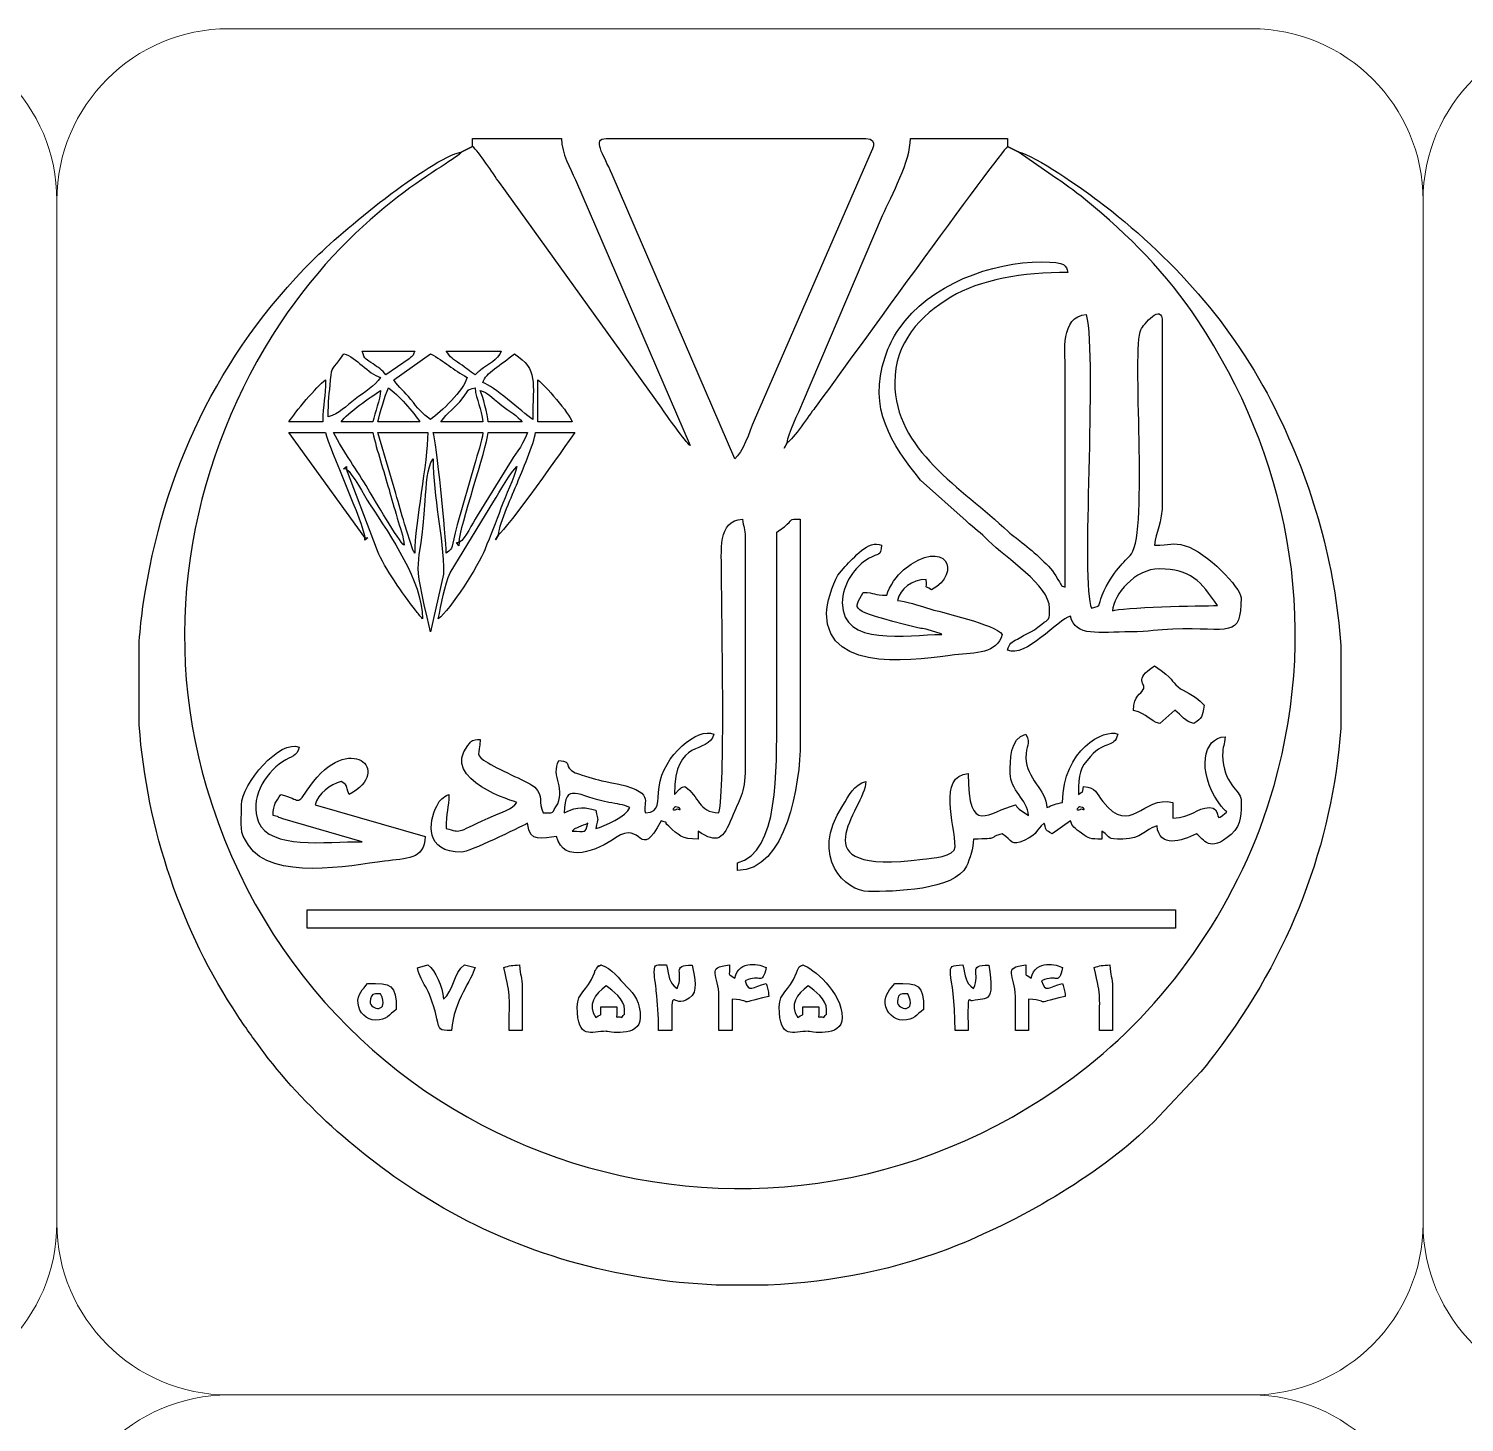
# Model space of a CAD drawing. Header units: millimetres. Extents: x -591 to 604, y 170 to 320.
# Drawn here: x -392.7 to -340.3, y 269.1 to 319.9 of the extents above; entities that cross this region are included whole.
import ezdxf

# ---------------------------------------------------------------- set-up
doc = ezdxf.new("R2010")
doc.units = ezdxf.units.MM
doc.header["$MEASUREMENT"] = 0
doc.layers.add('Layer 1', color=7, linetype='Continuous')

msp = doc.modelspace()

# ---------------------------------------------------------------- linework, layer by layer
at = {"layer": 'Layer 1', "color": 250, "lineweight": 18}
for points in [[(-435.1708, 319.8725), (-435.1708, 319.8725), (-397.8834, 319.8725), (-397.8834, 319.8725), (-394.4375, 319.8725), (-391.6271, 317.0621), (-391.6271, 313.6162), (-391.6271, 313.6162), (-391.6271, 276.3288), (-391.6271, 276.3288), (-391.6271, 272.8829), (-394.4375, 270.0725), (-397.8834, 270.0725), (-397.8834, 270.0725), (-435.1708, 270.0725), (-435.1708, 270.0725), (-438.6167, 270.0725), (-441.4271, 272.8829), (-441.4271, 276.3288), (-441.4271, 276.3288), (-441.4271, 313.6162), (-441.4271, 313.6162), (-441.4271, 317.0621), (-438.6167, 319.8725), (-435.1708, 319.8725)], [(-385.3708, 319.8725), (-385.3708, 319.8725), (-348.0834, 319.8725), (-348.0834, 319.8725), (-344.6375, 319.8725), (-341.8271, 317.0621), (-341.8271, 313.6162), (-341.8271, 313.6162), (-341.8271, 276.3288), (-341.8271, 276.3288), (-341.8271, 272.8829), (-344.6375, 270.0725), (-348.0834, 270.0725), (-348.0834, 270.0725), (-385.3708, 270.0725), (-385.3708, 270.0725), (-388.8167, 270.0725), (-391.6271, 272.8829), (-391.6271, 276.3288), (-391.6271, 276.3288), (-391.6271, 313.6162), (-391.6271, 313.6162), (-391.6271, 317.0621), (-388.8167, 319.8725), (-385.3708, 319.8725)], [(-335.5708, 319.8725), (-335.5708, 319.8725), (-298.2834, 319.8725), (-298.2834, 319.8725), (-294.8375, 319.8725), (-292.0271, 317.0621), (-292.0271, 313.6162), (-292.0271, 313.6162), (-292.0271, 276.3288), (-292.0271, 276.3288), (-292.0271, 272.8829), (-294.8375, 270.0725), (-298.2834, 270.0725), (-298.2834, 270.0725), (-335.5708, 270.0725), (-335.5708, 270.0725), (-339.0167, 270.0725), (-341.8271, 272.8829), (-341.8271, 276.3288), (-341.8271, 276.3288), (-341.8271, 313.6162), (-341.8271, 313.6162), (-341.8271, 317.0621), (-339.0167, 319.8725), (-335.5708, 319.8725)], [(-435.1708, 270.0725), (-435.1708, 270.0725), (-397.8834, 270.0725), (-397.8834, 270.0725), (-394.4375, 270.0725), (-391.6271, 267.2621), (-391.6271, 263.8162), (-391.6271, 263.8162), (-391.6271, 226.5288), (-391.6271, 226.5288), (-391.6271, 223.0829), (-394.4375, 220.2725), (-397.8834, 220.2725), (-397.8834, 220.2725), (-435.1708, 220.2725), (-435.1708, 220.2725), (-438.6167, 220.2725), (-441.4271, 223.0829), (-441.4271, 226.5288), (-441.4271, 226.5288), (-441.4271, 263.8162), (-441.4271, 263.8162), (-441.4271, 267.2621), (-438.6167, 270.0725), (-435.1708, 270.0725)], [(-385.3708, 270.0725), (-385.3708, 270.0725), (-348.0834, 270.0725), (-348.0834, 270.0725), (-344.6375, 270.0725), (-341.8271, 267.2621), (-341.8271, 263.8162), (-341.8271, 263.8162), (-341.8271, 226.5288), (-341.8271, 226.5288), (-341.8271, 223.0829), (-344.6375, 220.2725), (-348.0834, 220.2725), (-348.0834, 220.2725), (-385.3708, 220.2725), (-385.3708, 220.2725), (-388.8167, 220.2725), (-391.6271, 223.0829), (-391.6271, 226.5288), (-391.6271, 226.5288), (-391.6271, 263.8162), (-391.6271, 263.8162), (-391.6271, 267.2621), (-388.8167, 270.0725), (-385.3708, 270.0725)], [(-335.5708, 270.0725), (-335.5708, 270.0725), (-298.2834, 270.0725), (-298.2834, 270.0725), (-294.8375, 270.0725), (-292.0271, 267.2621), (-292.0271, 263.8162), (-292.0271, 263.8162), (-292.0271, 226.5288), (-292.0271, 226.5288), (-292.0271, 223.0829), (-294.8375, 220.2725), (-298.2834, 220.2725), (-298.2834, 220.2725), (-335.5708, 220.2725), (-335.5708, 220.2725), (-339.0167, 220.2725), (-341.8271, 223.0829), (-341.8271, 226.5288), (-341.8271, 226.5288), (-341.8271, 263.8162), (-341.8271, 263.8162), (-341.8271, 267.2621), (-339.0167, 270.0725), (-335.5708, 270.0725)]]:
    msp.add_open_spline(points, degree=3, knots=[0, 0, 0, 0, 0.125, 0.125, 0.125, 0.25, 0.25, 0.25, 0.375, 0.375, 0.375, 0.5, 0.5, 0.5, 0.625, 0.625, 0.625, 0.75, 0.75, 0.75, 0.875, 0.875, 0.875, 1, 1, 1, 1], dxfattribs=at)
at = {"layer": 'Layer 1', "color": 240}
for points, knots in [([(-376.4804, 315.5787), (-376.4804, 315.5787), (-376.6717, 315.4831), (-376.6717, 315.4831), (-376.6717, 315.4831), (-376.4804, 315.5787), (-376.4804, 315.5787)], [0, 0, 0, 0, 0.5, 0.5, 0.5, 1, 1, 1, 1]), ([(-376.4804, 315.5787), (-376.2498, 315.4096), (-375.7298, 314.5777), (-375.4973, 314.267), (-375.4973, 314.267), (-369.5768, 306.0356), (-369.5768, 306.0356), (-369.4064, 305.7854), (-368.7075, 304.7977), (-368.5439, 304.678), (-368.5439, 304.678), (-372.7247, 314.3622), (-372.7247, 314.3622), (-372.9188, 314.8163), (-373.2294, 315.3037), (-373.2294, 315.8656), (-373.2294, 315.8656), (-376.4804, 315.8656), (-376.4804, 315.8656), (-376.4804, 315.8656), (-376.4804, 315.5787), (-376.4804, 315.5787)], [0, 0, 0, 0, 0.1428571, 0.1428571, 0.1428571, 0.2857143, 0.2857143, 0.2857143, 0.4285714, 0.4285714, 0.4285714, 0.5714286, 0.5714286, 0.5714286, 0.7142857, 0.7142857, 0.7142857, 0.8571429, 0.8571429, 0.8571429, 1, 1, 1, 1]), ([(-366.9184, 304.1999), (-366.6313, 304.4104), (-366.3843, 305.1724), (-366.2081, 305.5932), (-366.2081, 305.5932), (-362.0333, 315.1944), (-362.0333, 315.1944), (-361.9437, 315.3854), (-361.6409, 315.8656), (-362.1375, 315.8656), (-362.1375, 315.8656), (-371.6037, 315.8656), (-371.6037, 315.8656), (-372.1265, 315.8656), (-371.7204, 315.3359), (-371.3862, 314.5534), (-371.3862, 314.5534), (-366.9184, 304.1999), (-366.9184, 304.1999)], [0, 0, 0, 0, 0.1666667, 0.1666667, 0.1666667, 0.3333333, 0.3333333, 0.3333333, 0.5, 0.5, 0.5, 0.6666667, 0.6666667, 0.6666667, 0.8333333, 0.8333333, 0.8333333, 1, 1, 1, 1]), ([(-365.006, 304.7736), (-364.7844, 304.922), (-364.2098, 305.7717), (-363.995, 306.0575), (-363.2963, 306.9873), (-357.2695, 315.3622), (-356.9739, 315.5787), (-356.9739, 315.5787), (-356.9739, 315.8656), (-356.9739, 315.8656), (-356.9739, 315.8656), (-360.5119, 315.8656), (-360.5119, 315.8656), (-360.5119, 315.0549), (-361.2009, 313.802), (-361.531, 313.06), (-361.531, 313.06), (-364.4459, 306.2215), (-364.4459, 306.2215), (-364.5788, 305.8995), (-364.976, 305.1346), (-365.006, 304.7736)], [0, 0, 0, 0, 0.1428571, 0.1428571, 0.1428571, 0.2857143, 0.2857143, 0.2857143, 0.4285714, 0.4285714, 0.4285714, 0.5714286, 0.5714286, 0.5714286, 0.7142857, 0.7142857, 0.7142857, 0.8571429, 0.8571429, 0.8571429, 1, 1, 1, 1]), ([(-356.7826, 315.4831), (-356.7826, 315.4831), (-356.9739, 315.5787), (-356.9739, 315.5787), (-356.9739, 315.5787), (-356.7826, 315.4831), (-356.7826, 315.4831)], [0, 0, 0, 0, 0.5, 0.5, 0.5, 1, 1, 1, 1]), ([(-356.5914, 315.3875), (-356.5914, 315.3875), (-355.3483, 314.527), (-355.3483, 314.527), (-354.8948, 314.2247), (-354.5726, 313.9902), (-354.1355, 313.6364), (-352.5436, 312.3483), (-351.1657, 310.9385), (-350.0313, 309.2301), (-346.8321, 304.4115), (-345.5158, 298.4305), (-347.2599, 292.2866), (-348.4536, 288.0813), (-351.0396, 284.438), (-354.05, 282.0562), (-365.4312, 273.0512), (-382.0424, 278.2985), (-386.1731, 292.2121), (-387.944, 298.177), (-386.6536, 304.354), (-383.4992, 309.1151), (-380.615, 313.4681), (-377.1682, 314.9707), (-376.8629, 315.3875), (-378.1107, 315.0968), (-381.2737, 312.4586), (-382.2892, 311.4432), (-385.7412, 307.9916), (-387.7731, 303.7153), (-388.4759, 298.8881), (-388.5414, 298.4392), (-388.5904, 297.9872), (-388.6241, 297.5331), (-388.6241, 297.5331), (-388.6241, 294.4858), (-388.6241, 294.4858), (-388.3492, 290.6946), (-387.0712, 286.9401), (-385.029, 283.8897), (-384.6884, 283.381), (-384.4405, 283.0306), (-384.0763, 282.5477), (-382.4164, 280.3463), (-380.1688, 278.46), (-377.8139, 277.0489), (-374.7971, 275.2412), (-371.2101, 274.2299), (-367.5913, 274.0793), (-367.5913, 274.0793), (-365.6984, 274.0793), (-365.6984, 274.0793), (-363.3227, 274.1787), (-360.9737, 274.6554), (-358.8043, 275.5271), (-356.3533, 276.5121), (-353.5097, 278.181), (-351.6412, 280.0297), (-351.6412, 280.0297), (-349.9262, 281.8528), (-349.9262, 281.8528), (-349.7473, 282.0643), (-349.5729, 282.2916), (-349.419, 282.4928), (-346.6563, 286.1041), (-345.1255, 290.1925), (-344.8301, 294.3787), (-344.8301, 294.3787), (-344.8301, 297.3939), (-344.8301, 297.3939), (-345.0348, 300.3065), (-345.8311, 303.2224), (-347.2206, 306.0167), (-348.7373, 309.0669), (-351.0182, 311.6047), (-353.6818, 313.6118), (-354.2478, 314.0384), (-355.937, 315.2351), (-356.5914, 315.3875)], [0, 0, 0, 0, 0.0384615, 0.0384615, 0.0384615, 0.0769231, 0.0769231, 0.0769231, 0.1153846, 0.1153846, 0.1153846, 0.1538462, 0.1538462, 0.1538462, 0.1923077, 0.1923077, 0.1923077, 0.2307692, 0.2307692, 0.2307692, 0.2692308, 0.2692308, 0.2692308, 0.3076923, 0.3076923, 0.3076923, 0.3461538, 0.3461538, 0.3461538, 0.3846154, 0.3846154, 0.3846154, 0.4230769, 0.4230769, 0.4230769, 0.4615385, 0.4615385, 0.4615385, 0.5, 0.5, 0.5, 0.5384615, 0.5384615, 0.5384615, 0.5769231, 0.5769231, 0.5769231, 0.6153846, 0.6153846, 0.6153846, 0.6538462, 0.6538462, 0.6538462, 0.6923077, 0.6923077, 0.6923077, 0.7307692, 0.7307692, 0.7307692, 0.7692308, 0.7692308, 0.7692308, 0.8076923, 0.8076923, 0.8076923, 0.8461538, 0.8461538, 0.8461538, 0.8846154, 0.8846154, 0.8846154, 0.9230769, 0.9230769, 0.9230769, 0.9615385, 0.9615385, 0.9615385, 1, 1, 1, 1]), ([(-376.6717, 315.4831), (-376.6717, 315.4831), (-376.8629, 315.3875), (-376.8629, 315.3875), (-376.8629, 315.3875), (-376.6717, 315.4831), (-376.6717, 315.4831)], [0, 0, 0, 0, 0.5, 0.5, 0.5, 1, 1, 1, 1]), ([(-356.5914, 315.3875), (-356.5914, 315.3875), (-356.7826, 315.4831), (-356.7826, 315.4831), (-356.7826, 315.4831), (-356.5914, 315.3875), (-356.5914, 315.3875)], [0, 0, 0, 0, 0.5, 0.5, 0.5, 1, 1, 1, 1]), ([(-355.444, 298.7495), (-355.444, 298.286), (-355.459, 298.3803), (-355.7233, 298.1682), (-356.1597, 297.8179), (-356.266, 297.8425), (-356.6166, 297.6272), (-356.8299, 297.4963), (-356.9037, 297.4824), (-356.9739, 297.2195), (-356.3164, 296.9155), (-355.1483, 298.3373), (-354.6791, 298.4626), (-354.4972, 297.6823), (-353.6518, 297.8929), (-352.4795, 297.8886), (-351.8164, 297.8862), (-351.4869, 297.9716), (-350.9529, 297.9877), (-348.8672, 298.0501), (-348.4636, 297.6229), (-348.4636, 299.1319), (-348.4636, 299.489), (-349.7272, 300.8026), (-350.4961, 301.0268), (-350.9825, 301.1686), (-351.0479, 301.0443), (-351.6192, 301.0443), (-351.5758, 301.5662), (-351.3323, 301.7736), (-351.3323, 302.67), (-351.3323, 302.67), (-351.3323, 309.1721), (-351.3323, 309.1721), (-351.3323, 309.9439), (-352.0365, 309.0628), (-352.1136, 308.9017), (-352.4531, 308.1923), (-351.837, 301.5926), (-352.4589, 300.7368), (-352.6944, 300.4128), (-353.1279, 300.1596), (-353.5261, 299.222), (-353.698, 298.8171), (-353.5162, 298.8558), (-353.914, 298.7495), (-354.3256, 299.6073), (-353.6998, 307.7185), (-354.1053, 309.4589), (-355.0651, 309.3791), (-354.8706, 308.0296), (-354.8703, 307.5466), (-354.8703, 307.5466), (-354.8703, 299.5144), (-354.8703, 299.5144), (-355.0752, 299.5971), (-354.9582, 299.5253), (-355.2158, 299.9339), (-355.5065, 300.3949), (-356.1052, 300.8529), (-356.5254, 301.206), (-356.7189, 301.3687), (-356.7572, 301.3644), (-356.9508, 301.5456), (-358.6544, 303.1403), (-361.0856, 304.521), (-361.0856, 306.9728), (-361.0856, 308.4435), (-360.1574, 309.4092), (-359.0389, 310.0897), (-357.9992, 310.7222), (-356.4236, 310.989), (-354.7746, 310.989), (-354.8432, 311.2456), (-354.8245, 311.3715), (-355.7308, 311.3715), (-357.5289, 311.3715), (-359.8113, 310.5647), (-360.9349, 308.9259), (-361.1655, 308.5895), (-361.2964, 308.3163), (-361.437, 307.8981), (-362.0705, 306.0133), (-361.2116, 304.7585), (-360.145, 303.4192), (-360.145, 303.4192), (-358.4798, 301.929), (-358.4798, 301.929), (-358.1734, 301.6369), (-357.9707, 301.5192), (-357.6678, 301.2111), (-357.0292, 300.562), (-355.444, 299.5869), (-355.444, 298.7495)], [0, 0, 0, 0, 0.0322581, 0.0322581, 0.0322581, 0.0645161, 0.0645161, 0.0645161, 0.0967742, 0.0967742, 0.0967742, 0.1290323, 0.1290323, 0.1290323, 0.1612903, 0.1612903, 0.1612903, 0.1935484, 0.1935484, 0.1935484, 0.2258065, 0.2258065, 0.2258065, 0.2580645, 0.2580645, 0.2580645, 0.2903226, 0.2903226, 0.2903226, 0.3225806, 0.3225806, 0.3225806, 0.3548387, 0.3548387, 0.3548387, 0.3870968, 0.3870968, 0.3870968, 0.4193548, 0.4193548, 0.4193548, 0.4516129, 0.4516129, 0.4516129, 0.483871, 0.483871, 0.483871, 0.516129, 0.516129, 0.516129, 0.5483871, 0.5483871, 0.5483871, 0.5806452, 0.5806452, 0.5806452, 0.6129032, 0.6129032, 0.6129032, 0.6451613, 0.6451613, 0.6451613, 0.6774194, 0.6774194, 0.6774194, 0.7096774, 0.7096774, 0.7096774, 0.7419355, 0.7419355, 0.7419355, 0.7741935, 0.7741935, 0.7741935, 0.8064516, 0.8064516, 0.8064516, 0.8387097, 0.8387097, 0.8387097, 0.8709677, 0.8709677, 0.8709677, 0.9032258, 0.9032258, 0.9032258, 0.9354839, 0.9354839, 0.9354839, 0.9677419, 0.9677419, 0.9677419, 1, 1, 1, 1]), ([(-381.7395, 305.7298), (-381.3325, 305.8246), (-381.0958, 306.1187), (-380.7563, 306.3721), (-380.4167, 306.6254), (-380.0435, 306.8409), (-379.8271, 307.1641), (-380.2867, 307.2869), (-380.7063, 307.902), (-381.1657, 308.0246), (-381.6212, 307.3447), (-381.597, 307.6277), (-381.6476, 307.0723), (-381.6917, 306.5869), (-381.7395, 306.2771), (-381.7395, 305.7298)], [0, 0, 0, 0, 0.2, 0.2, 0.2, 0.4, 0.4, 0.4, 0.6, 0.6, 0.6, 0.8, 0.8, 0.8, 1, 1, 1, 1]), ([(-379.6358, 307.2597), (-379.6358, 307.2597), (-378.786, 307.8442), (-378.786, 307.8442), (-378.6427, 307.9789), (-378.6625, 307.9037), (-378.584, 308.1203), (-378.584, 308.1203), (-380.4964, 308.1203), (-380.4964, 308.1203), (-380.4116, 307.8024), (-380.3366, 307.8212), (-380.1017, 307.6546), (-379.9223, 307.5275), (-379.7596, 307.4285), (-379.6358, 307.2597)], [0, 0, 0, 0, 0.2, 0.2, 0.2, 0.4, 0.4, 0.4, 0.6, 0.6, 0.6, 0.8, 0.8, 0.8, 1, 1, 1, 1]), ([(-379.3489, 307.0685), (-379.1548, 306.7785), (-378.9525, 306.6596), (-378.72, 306.3588), (-378.4813, 306.0499), (-378.313, 305.8368), (-378.0103, 305.6342), (-377.6295, 305.8891), (-376.799, 306.6875), (-376.6717, 307.1641), (-377.1901, 307.4384), (-377.4919, 307.7505), (-378.0103, 308.0246), (-378.0103, 308.0246), (-379.3489, 307.0685), (-379.3489, 307.0685)], [0, 0, 0, 0, 0.2, 0.2, 0.2, 0.4, 0.4, 0.4, 0.6, 0.6, 0.6, 0.8, 0.8, 0.8, 1, 1, 1, 1]), ([(-376.3848, 307.2597), (-376.3848, 307.2597), (-376.2821, 307.3482), (-376.2821, 307.3482), (-376.2672, 307.3606), (-376.1986, 307.4186), (-376.178, 307.4355), (-375.9218, 307.6437), (-375.5473, 307.7922), (-375.4286, 308.1203), (-375.4286, 308.1203), (-377.4366, 308.1203), (-377.4366, 308.1203), (-377.2847, 307.8935), (-377.1822, 307.8195), (-376.9406, 307.6602), (-376.7092, 307.5077), (-376.5837, 307.3928), (-376.3848, 307.2597)], [0, 0, 0, 0, 0.1666667, 0.1666667, 0.1666667, 0.3333333, 0.3333333, 0.3333333, 0.5, 0.5, 0.5, 0.6666667, 0.6666667, 0.6666667, 0.8333333, 0.8333333, 0.8333333, 1, 1, 1, 1]), ([(-376.0979, 306.9728), (-375.7256, 306.8734), (-374.6832, 305.9035), (-374.2812, 305.6342), (-374.2812, 307.0135), (-374.0653, 307.432), (-374.9505, 308.0246), (-375.4429, 307.5967), (-376, 307.3394), (-376.0979, 306.9728)], [0, 0, 0, 0, 0.3333333, 0.3333333, 0.3333333, 0.6666667, 0.6666667, 0.6666667, 1, 1, 1, 1]), ([(-383.1737, 305.5386), (-383.1737, 305.5386), (-381.9307, 305.5386), (-381.9307, 305.5386), (-381.9307, 306.2073), (-381.8351, 306.4528), (-381.8351, 307.0685), (-382.1547, 306.8546), (-382.9434, 305.8827), (-383.1737, 305.5386)], [0, 0, 0, 0, 0.3333333, 0.3333333, 0.3333333, 0.6666667, 0.6666667, 0.6666667, 1, 1, 1, 1]), ([(-381.2614, 305.5386), (-381.2614, 305.5386), (-380.114, 305.5386), (-380.114, 305.5386), (-380.0298, 305.8995), (-379.8562, 306.3367), (-379.8271, 306.686), (-380.1859, 306.4458), (-381.0407, 305.8679), (-381.2614, 305.5386)], [0, 0, 0, 0, 0.3333333, 0.3333333, 0.3333333, 0.6666667, 0.6666667, 0.6666667, 1, 1, 1, 1]), ([(-379.9227, 305.5386), (-379.9227, 305.5386), (-378.3928, 305.5386), (-378.3928, 305.5386), (-378.6173, 305.8737), (-379.2044, 306.5568), (-379.5402, 306.7816), (-379.6685, 306.5145), (-379.847, 305.8634), (-379.9227, 305.5386)], [0, 0, 0, 0, 0.3333333, 0.3333333, 0.3333333, 0.6666667, 0.6666667, 0.6666667, 1, 1, 1, 1]), ([(-377.6278, 305.5386), (-377.6278, 305.5386), (-376.0979, 305.5386), (-376.0979, 305.5386), (-376.1393, 306.0354), (-376.347, 306.3277), (-376.3848, 306.7816), (-376.7148, 306.6935), (-376.5526, 306.7722), (-376.8494, 306.3857), (-377.095, 306.066), (-377.3993, 305.8798), (-377.6278, 305.5386)], [0, 0, 0, 0, 0.25, 0.25, 0.25, 0.5, 0.5, 0.5, 0.75, 0.75, 0.75, 1, 1, 1, 1]), ([(-375.9066, 305.5386), (-375.9066, 305.5386), (-374.6637, 305.5386), (-374.6637, 305.5386), (-374.8112, 305.7402), (-375.1666, 305.9614), (-375.4021, 306.1388), (-375.8479, 306.4747), (-375.8849, 306.6037), (-376.1935, 306.686), (-376.1033, 306.4979), (-375.9286, 305.8025), (-375.9066, 305.5386)], [0, 0, 0, 0, 0.25, 0.25, 0.25, 0.5, 0.5, 0.5, 0.75, 0.75, 0.75, 1, 1, 1, 1]), ([(-374.0899, 305.5386), (-374.0899, 305.5386), (-372.8469, 305.5386), (-372.8469, 305.5386), (-372.932, 305.8573), (-373.8681, 306.906), (-374.0899, 307.0685), (-374.0899, 307.0685), (-374.0899, 305.5386), (-374.0899, 305.5386)], [0, 0, 0, 0, 0.3333333, 0.3333333, 0.3333333, 0.6666667, 0.6666667, 0.6666667, 1, 1, 1, 1]), ([(-380.4008, 301.3313), (-380.4416, 301.8214), (-381.6909, 304.5372), (-381.8351, 305.156), (-381.8351, 305.156), (-383.1737, 305.156), (-383.1737, 305.156), (-383.1737, 305.156), (-380.4008, 301.3313), (-380.4008, 301.3313)], [0, 0, 0, 0, 0.3333333, 0.3333333, 0.3333333, 0.6666667, 0.6666667, 0.6666667, 1, 1, 1, 1]), ([(-378.9665, 301.0443), (-378.9918, 301.348), (-379.1272, 301.713), (-379.2201, 302.0338), (-379.3284, 302.4078), (-379.4316, 302.7603), (-379.5194, 303.0731), (-379.7175, 303.7783), (-379.9559, 304.4774), (-380.114, 305.156), (-380.114, 305.156), (-381.5482, 305.156), (-381.5482, 305.156), (-381.1618, 304.4256), (-380.7065, 303.8096), (-380.2743, 303.0833), (-380.069, 302.7382), (-379.1643, 301.1892), (-378.9665, 301.0443)], [0, 0, 0, 0, 0.1666667, 0.1666667, 0.1666667, 0.3333333, 0.3333333, 0.3333333, 0.5, 0.5, 0.5, 0.6666667, 0.6666667, 0.6666667, 0.8333333, 0.8333333, 0.8333333, 1, 1, 1, 1]), ([(-378.584, 300.7576), (-378.584, 301.8683), (-378.106, 304.0569), (-378.106, 305.156), (-378.106, 305.156), (-379.9227, 305.156), (-379.9227, 305.156), (-379.9227, 305.156), (-379.2741, 302.9361), (-379.2741, 302.9361), (-379.159, 302.5262), (-379.0705, 302.2169), (-378.9553, 301.8206), (-378.9553, 301.8206), (-378.6538, 300.8789), (-378.6538, 300.8789), (-378.6456, 300.8624), (-378.626, 300.831), (-378.6192, 300.818), (-378.6123, 300.8049), (-378.5974, 300.7766), (-378.584, 300.7576)], [0, 0, 0, 0, 0.1428571, 0.1428571, 0.1428571, 0.2857143, 0.2857143, 0.2857143, 0.4285714, 0.4285714, 0.4285714, 0.5714286, 0.5714286, 0.5714286, 0.7142857, 0.7142857, 0.7142857, 0.8571429, 0.8571429, 0.8571429, 1, 1, 1, 1]), ([(-377.4366, 300.7576), (-377.1383, 300.976), (-377.2853, 300.8874), (-377.0334, 301.7886), (-377.0334, 301.7886), (-376.3961, 304.0198), (-376.3961, 304.0198), (-376.3015, 304.3439), (-376.1252, 304.829), (-376.0979, 305.156), (-376.0979, 305.156), (-377.9147, 305.156), (-377.9147, 305.156), (-377.7966, 304.91), (-377.4366, 301.313), (-377.4366, 300.7576)], [0, 0, 0, 0, 0.2, 0.2, 0.2, 0.4, 0.4, 0.4, 0.6, 0.6, 0.6, 0.8, 0.8, 0.8, 1, 1, 1, 1]), ([(-376.9585, 301.1399), (-376.7241, 301.3117), (-376.4915, 301.8235), (-376.3077, 302.1148), (-376.3077, 302.1148), (-375.0647, 304.1228), (-375.0647, 304.1228), (-374.881, 304.4145), (-374.5601, 304.8278), (-374.4724, 305.156), (-374.4724, 305.156), (-375.9066, 305.156), (-375.9066, 305.156), (-375.9592, 304.524), (-376.9447, 301.7594), (-376.9585, 301.1399)], [0, 0, 0, 0, 0.2, 0.2, 0.2, 0.4, 0.4, 0.4, 0.6, 0.6, 0.6, 0.8, 0.8, 0.8, 1, 1, 1, 1]), ([(-375.5242, 301.4269), (-375.2545, 301.6074), (-373.0776, 304.6687), (-372.7511, 305.156), (-372.7511, 305.156), (-374.1855, 305.156), (-374.1855, 305.156), (-374.218, 304.7663), (-374.6975, 303.685), (-374.8411, 303.3256), (-375.0223, 302.8723), (-375.4856, 301.8902), (-375.5242, 301.4269)], [0, 0, 0, 0, 0.25, 0.25, 0.25, 0.5, 0.5, 0.5, 0.75, 0.75, 0.75, 1, 1, 1, 1]), ([(-365.006, 304.7736), (-365.006, 304.7736), (-365.116, 304.5872), (-365.116, 304.5872), (-365.116, 304.5872), (-365.006, 304.7736), (-365.006, 304.7736)], [0, 0, 0, 0, 0.5, 0.5, 0.5, 1, 1, 1, 1]), ([(-378.0103, 297.8889), (-378.0103, 297.8889), (-377.5322, 299.9925), (-377.5322, 299.9925), (-377.5322, 301.4315), (-377.9147, 302.7305), (-377.9147, 304.1999), (-378.1396, 303.8761), (-378.1605, 303.2323), (-378.1982, 302.6666), (-378.3913, 299.7816), (-378.7384, 301.0142), (-378.0103, 297.8889)], [0, 0, 0, 0, 0.25, 0.25, 0.25, 0.5, 0.5, 0.5, 0.75, 0.75, 0.75, 1, 1, 1, 1]), ([(-381.0701, 303.8174), (-381.0701, 303.8174), (-381.0701, 303.913), (-381.0701, 303.913), (-381.0701, 303.913), (-381.1817, 303.8333), (-381.1817, 303.8333), (-381.1817, 303.8333), (-381.0701, 303.8174), (-381.0701, 303.8174)], [0, 0, 0, 0, 0.3333333, 0.3333333, 0.3333333, 0.6666667, 0.6666667, 0.6666667, 1, 1, 1, 1]), ([(-381.0701, 303.8174), (-381.0701, 303.8174), (-379.9376, 300.8383), (-379.9376, 300.8383), (-379.6966, 300.2315), (-378.9944, 299.2434), (-378.5585, 298.6793), (-378.4646, 298.5581), (-378.3818, 298.4644), (-378.2972, 298.367), (-378.3289, 299.7936), (-379.4262, 301.3132), (-380.2283, 302.5556), (-380.428, 302.8649), (-380.8408, 303.6493), (-381.0701, 303.8174)], [0, 0, 0, 0, 0.2, 0.2, 0.2, 0.4, 0.4, 0.4, 0.6, 0.6, 0.6, 0.8, 0.8, 0.8, 1, 1, 1, 1]), ([(-377.7234, 298.367), (-377.292, 298.6832), (-376.251, 300.3167), (-376.0293, 300.8802), (-375.8177, 301.4177), (-375.6249, 301.8804), (-375.4397, 302.3942), (-375.2686, 302.8696), (-374.9616, 303.4549), (-374.8549, 303.913), (-375.0847, 303.7446), (-375.4965, 302.961), (-375.6967, 302.6513), (-375.6967, 302.6513), (-377.2955, 300.0426), (-377.2955, 300.0426), (-377.4927, 299.627), (-377.6118, 298.8466), (-377.7234, 298.367)], [0, 0, 0, 0, 0.1666667, 0.1666667, 0.1666667, 0.3333333, 0.3333333, 0.3333333, 0.5, 0.5, 0.5, 0.6666667, 0.6666667, 0.6666667, 0.8333333, 0.8333333, 0.8333333, 1, 1, 1, 1]), ([(-367.4921, 291.2911), (-368.2585, 291.3081), (-368.2033, 291.8912), (-368.7351, 292.2473), (-368.9092, 292.2007), (-368.832, 292.2274), (-368.9297, 292.1549), (-368.9297, 292.1549), (-369.1176, 291.9605), (-369.1176, 291.9605), (-369.1176, 294.0652), (-367.8905, 293.3842), (-367.6833, 294.1597), (-368.2468, 294.4202), (-369.5392, 293.3889), (-369.6781, 292.2339), (-369.7463, 291.6663), (-369.6158, 291.3371), (-370.1694, 291.2911), (-370.3322, 291.6852), (-369.6696, 292.061), (-371.4528, 292.3982), (-371.9238, 292.4871), (-372.0852, 292.5497), (-372.5114, 292.6783), (-372.5165, 292.6798), (-372.7185, 292.7421), (-372.7291, 292.7475), (-373.2224, 292.9959), (-372.7655, 293.1423), (-373.3248, 293.2035), (-373.6524, 292.6205), (-373.0178, 292.1368), (-373.4396, 291.5039), (-373.6204, 291.2326), (-373.4874, 291.3002), (-373.8986, 291.2911), (-374.0866, 291.6829), (-373.8787, 291.895), (-374.2086, 292.2241), (-374.395, 292.4101), (-375.4138, 292.8026), (-375.9083, 293.1086), (-376.433, 293.4335), (-376.2069, 293.3706), (-376.1935, 293.9685), (-376.5173, 293.9415), (-376.468, 293.9611), (-376.6438, 293.7493), (-377.6817, 292.4975), (-374.8817, 291.6757), (-374.8549, 291.6736), (-375.0641, 291.3879), (-375.351, 291.352), (-375.9041, 291.0971), (-377.1453, 290.5253), (-376.8495, 290.5806), (-377.4366, 290.7174), (-377.4366, 291.2979), (-377.3409, 291.4835), (-377.3409, 291.9605), (-377.5707, 291.8389), (-377.6496, 291.8046), (-377.7801, 291.5387), (-378.0751, 290.9373), (-378.2392, 289.8567), (-376.8629, 289.8567), (-376.6252, 289.8567), (-374.7749, 290.7485), (-374.4724, 290.9085), (-374.4106, 290.1655), (-373.8974, 290.3908), (-373.4206, 290.4304), (-373.1449, 289.398), (-371.9064, 289.9298), (-371.2604, 290.379), (-370.2476, 291.0832), (-370.4272, 289.4329), (-369.5957, 291.0041), (-369.2272, 290.8708), (-369.5737, 291.022), (-369.3223, 290.7994), (-368.9513, 290.4709), (-368.8679, 290.3348), (-368.257, 290.3348), (-368.257, 290.3348), (-368.257, 290.6216), (-368.257, 290.6216), (-367.5367, 290.1391), (-367.3286, 290.3447), (-367.0264, 291.1121), (-366.7653, 291.7752), (-366.5359, 291.9724), (-366.5359, 292.9166), (-366.5359, 292.9166), (-366.5359, 301.3313), (-366.5359, 301.3313), (-366.5359, 301.661), (-366.6066, 301.7015), (-366.6315, 302.0006), (-367.5597, 301.9234), (-367.3966, 300.8883), (-367.3965, 299.8969), (-367.3963, 298.0505), (-367.2571, 292.2997), (-367.4921, 291.2911)], [0, 0, 0, 0, 0.0285714, 0.0285714, 0.0285714, 0.0571429, 0.0571429, 0.0571429, 0.0857143, 0.0857143, 0.0857143, 0.1142857, 0.1142857, 0.1142857, 0.1428571, 0.1428571, 0.1428571, 0.1714286, 0.1714286, 0.1714286, 0.2, 0.2, 0.2, 0.2285714, 0.2285714, 0.2285714, 0.2571429, 0.2571429, 0.2571429, 0.2857143, 0.2857143, 0.2857143, 0.3142857, 0.3142857, 0.3142857, 0.3428571, 0.3428571, 0.3428571, 0.3714286, 0.3714286, 0.3714286, 0.4, 0.4, 0.4, 0.4285714, 0.4285714, 0.4285714, 0.4571429, 0.4571429, 0.4571429, 0.4857143, 0.4857143, 0.4857143, 0.5142857, 0.5142857, 0.5142857, 0.5428571, 0.5428571, 0.5428571, 0.5714286, 0.5714286, 0.5714286, 0.6, 0.6, 0.6, 0.6285714, 0.6285714, 0.6285714, 0.6571429, 0.6571429, 0.6571429, 0.6857143, 0.6857143, 0.6857143, 0.7142857, 0.7142857, 0.7142857, 0.7428571, 0.7428571, 0.7428571, 0.7714286, 0.7714286, 0.7714286, 0.8, 0.8, 0.8, 0.8285714, 0.8285714, 0.8285714, 0.8571429, 0.8571429, 0.8571429, 0.8857143, 0.8857143, 0.8857143, 0.9142857, 0.9142857, 0.9142857, 0.9428571, 0.9428571, 0.9428571, 0.9714286, 0.9714286, 0.9714286, 1, 1, 1, 1]), ([(-365.3885, 301.5225), (-365.3885, 299.2913), (-365.3885, 297.0602), (-365.3885, 294.8291), (-365.3885, 292.8472), (-365.3033, 289.8283), (-366.8227, 289.4742), (-366.8227, 289.4742), (-366.8227, 289.1873), (-366.8227, 289.1873), (-365.0472, 289.1873), (-364.5279, 292.3273), (-364.5279, 293.8728), (-364.5279, 293.8728), (-364.5279, 302.0006), (-364.5279, 302.0006), (-364.9894, 301.9903), (-364.7704, 301.9958), (-365.0064, 301.8096), (-365.0082, 301.8082), (-365.086, 301.7342), (-365.1604, 301.677), (-365.2656, 301.5959), (-365.3054, 301.578), (-365.3885, 301.5225)], [0, 0, 0, 0, 0.125, 0.125, 0.125, 0.25, 0.25, 0.25, 0.375, 0.375, 0.375, 0.5, 0.5, 0.5, 0.625, 0.625, 0.625, 0.75, 0.75, 0.75, 0.875, 0.875, 0.875, 1, 1, 1, 1]), ([(-375.5242, 301.4269), (-375.5242, 301.4269), (-375.6342, 301.2403), (-375.6342, 301.2403), (-375.6342, 301.2403), (-375.5242, 301.4269), (-375.5242, 301.4269)], [0, 0, 0, 0, 0.5, 0.5, 0.5, 1, 1, 1, 1]), ([(-380.4008, 301.3313), (-380.4008, 301.3313), (-380.4008, 301.2357), (-380.4008, 301.2357), (-380.4008, 301.2357), (-380.2892, 301.3154), (-380.2892, 301.3154), (-380.2892, 301.3154), (-380.4008, 301.3313), (-380.4008, 301.3313)], [0, 0, 0, 0, 0.3333333, 0.3333333, 0.3333333, 0.6666667, 0.6666667, 0.6666667, 1, 1, 1, 1]), ([(-376.9585, 301.1399), (-376.9585, 301.1399), (-377.0541, 301.1399), (-377.0541, 301.1399), (-377.0541, 301.1399), (-376.9744, 301.0285), (-376.9744, 301.0285), (-376.9744, 301.0285), (-376.9585, 301.1399), (-376.9585, 301.1399)], [0, 0, 0, 0, 0.3333333, 0.3333333, 0.3333333, 0.6666667, 0.6666667, 0.6666667, 1, 1, 1, 1]), ([(-363.5718, 298.5582), (-363.5718, 296.2664), (-360.0503, 296.92), (-358.9032, 297.0452), (-358.1419, 297.1285), (-357.3526, 297.0916), (-357.1651, 297.7932), (-357.4386, 298.1665), (-359.3562, 298.5844), (-359.9264, 298.7612), (-360.1789, 298.8396), (-360.701, 299.0123), (-360.99, 299.0363), (-360.8769, 299.46), (-360.4805, 299.7892), (-359.9382, 299.8013), (-359.9011, 299.3572), (-360.0406, 299.6341), (-359.7468, 299.4187), (-358.6048, 300.0232), (-359.2172, 301.3947), (-360.7617, 300.1468), (-360.9945, 299.959), (-361.2994, 299.5412), (-361.3723, 299.2275), (-361.853, 299.2275), (-361.8005, 299.3136), (-362.233, 299.3232), (-362.5768, 298.6736), (-362.8616, 298.701), (-360.3424, 298.0583), (-360.2053, 298.0234), (-360.0847, 298.0107), (-359.8632, 297.9638), (-359.8632, 297.9638), (-359.428, 297.8252), (-359.428, 297.8252), (-359.4139, 297.8191), (-359.3845, 297.806), (-359.3643, 297.7932), (-360.659, 297.7932), (-362.998, 297.3294), (-362.998, 298.9407), (-362.998, 299.6393), (-362.5271, 300.2754), (-362.0365, 300.561), (-361.6629, 300.7785), (-361.6102, 300.6188), (-361.5637, 301.0443), (-362.051, 301.2698), (-362.5833, 300.5689), (-362.895, 300.2721), (-362.895, 300.2721), (-363.1544, 299.9578), (-363.1544, 299.9578), (-363.3734, 299.6085), (-363.5718, 298.8962), (-363.5718, 298.5582)], [0, 0, 0, 0, 0.0526316, 0.0526316, 0.0526316, 0.1052632, 0.1052632, 0.1052632, 0.1578947, 0.1578947, 0.1578947, 0.2105263, 0.2105263, 0.2105263, 0.2631579, 0.2631579, 0.2631579, 0.3157895, 0.3157895, 0.3157895, 0.3684211, 0.3684211, 0.3684211, 0.4210526, 0.4210526, 0.4210526, 0.4736842, 0.4736842, 0.4736842, 0.5263158, 0.5263158, 0.5263158, 0.5789474, 0.5789474, 0.5789474, 0.6315789, 0.6315789, 0.6315789, 0.6842105, 0.6842105, 0.6842105, 0.7368421, 0.7368421, 0.7368421, 0.7894737, 0.7894737, 0.7894737, 0.8421053, 0.8421053, 0.8421053, 0.8947368, 0.8947368, 0.8947368, 0.9473684, 0.9473684, 0.9473684, 1, 1, 1, 1]), ([(-353.1491, 298.6538), (-353.0997, 299.2482), (-352.358, 300.1839), (-351.428, 300.1839), (-350.3179, 300.1839), (-349.9187, 299.7327), (-349.3243, 298.845), (-349.9117, 298.845), (-352.8761, 298.785), (-353.1491, 298.6538)], [0, 0, 0, 0, 0.3333333, 0.3333333, 0.3333333, 0.6666667, 0.6666667, 0.6666667, 1, 1, 1, 1]), ([(-352.3842, 295.0203), (-351.8308, 294.8913), (-351.8144, 294.6453), (-351.428, 294.5422), (-351.428, 294.5422), (-350.8721, 295.0389), (-350.8721, 295.0389), (-350.6447, 294.8381), (-350.4937, 294.6245), (-350.1849, 294.5422), (-349.8584, 294.7608), (-349.9045, 294.7736), (-349.8025, 295.2115), (-350.2258, 295.6577), (-350.534, 295.687), (-350.7598, 295.8797), (-351.0365, 296.1154), (-350.8739, 296.1467), (-351.6192, 296.6458), (-352.4126, 296.1145), (-351.9041, 296.0234), (-352.0267, 295.7833), (-352.1186, 295.6038), (-352.3713, 295.5937), (-352.3842, 295.0203)], [0, 0, 0, 0, 0.125, 0.125, 0.125, 0.25, 0.25, 0.25, 0.375, 0.375, 0.375, 0.5, 0.5, 0.5, 0.625, 0.625, 0.625, 0.75, 0.75, 0.75, 0.875, 0.875, 0.875, 1, 1, 1, 1]), ([(-384.895, 291.578), (-384.895, 290.7362), (-384.9986, 290.6412), (-384.6442, 290.1075), (-383.7815, 288.8086), (-380.9535, 289.3564), (-379.6901, 289.5285), (-378.8933, 289.637), (-378.2208, 289.571), (-378.2015, 290.4304), (-378.2015, 290.4304), (-382.2175, 291.578), (-382.2175, 291.578), (-382.1077, 291.9894), (-381.6711, 292.3291), (-381.2614, 292.4385), (-380.9455, 292.2071), (-381.1541, 292.3344), (-380.9745, 291.9605), (-379.3265, 292.8325), (-380.985, 294.2894), (-382.4092, 292.2476), (-382.9419, 291.4841), (-382.7001, 291.7833), (-383.4607, 291.9605), (-383.6351, 291.6998), (-383.7376, 291.6409), (-383.7476, 291.1955), (-383.3926, 291.1127), (-383.7175, 291.1742), (-383.3908, 291.074), (-383.3908, 291.074), (-380.4964, 290.2392), (-380.4964, 290.2392), (-381.8694, 290.2392), (-383.8475, 289.959), (-384.2773, 290.9551), (-384.6231, 291.7563), (-384.0471, 292.7319), (-383.4065, 293.1492), (-383.0529, 293.3795), (-382.8887, 293.3166), (-382.7912, 293.6816), (-383.4789, 293.9996), (-384.895, 292.3441), (-384.895, 291.578)], [0, 0, 0, 0, 0.0666667, 0.0666667, 0.0666667, 0.1333333, 0.1333333, 0.1333333, 0.2, 0.2, 0.2, 0.2666667, 0.2666667, 0.2666667, 0.3333333, 0.3333333, 0.3333333, 0.4, 0.4, 0.4, 0.4666667, 0.4666667, 0.4666667, 0.5333333, 0.5333333, 0.5333333, 0.6, 0.6, 0.6, 0.6666667, 0.6666667, 0.6666667, 0.7333333, 0.7333333, 0.7333333, 0.8, 0.8, 0.8, 0.8666667, 0.8666667, 0.8666667, 0.9333333, 0.9333333, 0.9333333, 1, 1, 1, 1]), ([(-354.9659, 291.6736), (-355.1976, 291.6195), (-355.3496, 291.5735), (-355.5396, 291.4822), (-355.554, 292.1271), (-356.3046, 292.5548), (-356.3046, 293.2991), (-356.3046, 293.7648), (-356.1137, 293.7618), (-356.3046, 294.1597), (-356.8972, 294.0014), (-356.8783, 293.1991), (-356.8783, 292.7254), (-356.8783, 292.1293), (-356.2573, 291.7779), (-356.2089, 291.1955), (-356.2089, 291.1955), (-356.5535, 291.4246), (-356.5535, 291.4246), (-356.6084, 291.4789), (-356.6672, 291.5591), (-356.6871, 291.578), (-357.6532, 291.3529), (-358.4082, 290.3775), (-358.4082, 292.7254), (-359.5212, 292.6328), (-358.8864, 290.8626), (-358.8864, 290.0479), (-358.8864, 289.6866), (-359.7552, 289.637), (-360.0618, 289.5979), (-364.797, 288.9935), (-362.1598, 291.4301), (-362.1375, 292.4385), (-362.5766, 292.3213), (-362.7527, 291.9122), (-362.9807, 291.5607), (-364.2195, 289.6518), (-362.8507, 288.4224), (-362.0418, 288.4224), (-361.1375, 288.4224), (-358.9006, 288.4567), (-358.4719, 289.3467), (-358.3531, 289.5933), (-358.2241, 290.0148), (-358.2169, 290.3348), (-357.2307, 290.3348), (-357.7156, 290.3978), (-357.1651, 290.5262), (-356.7857, 290.272), (-356.8484, 290.0626), (-356.3664, 290.2888), (-355.7881, 290.5606), (-355.9827, 290.6539), (-355.6352, 290.9085), (-355.546, 290.5745), (-355.5988, 290.6938), (-355.3483, 290.5262), (-355.3483, 290.5262), (-354.6791, 291.0041), (-354.6791, 291.0041), (-354.6242, 290.7989), (-354.5309, 290.7244), (-354.2785, 290.5441), (-354.0045, 290.3482), (-353.978, 290.3348), (-353.5316, 290.3348), (-353.5316, 290.3348), (-353.5316, 290.6216), (-353.5316, 290.6216), (-353.1471, 290.3641), (-353.4155, 290.3348), (-352.7666, 290.3348), (-352.0509, 290.3348), (-352.0267, 290.6786), (-351.5236, 290.8129), (-351.4571, 290.0141), (-350.6322, 290.2389), (-350.0893, 290.5262), (-349.8131, 290.3411), (-349.6209, 289.7879), (-348.8275, 290.5073), (-348.4156, 290.8806), (-348.4636, 291.2878), (-348.4636, 291.7692), (-348.4636, 292.1071), (-349.1331, 292.3414), (-349.1331, 293.3948), (-349.1331, 293.7244), (-349.0624, 293.7649), (-349.0375, 294.0641), (-349.8723, 294.0454), (-350.0456, 292.7916), (-349.3, 291.69), (-348.9491, 291.1714), (-348.8867, 291.4283), (-349.1377, 291.1982), (-349.4379, 290.9232), (-349.1769, 291.4822), (-349.6112, 291.4822), (-350.0894, 291.4822), (-350.2451, 291.1155), (-350.9499, 291.0999), (-350.9499, 291.0999), (-350.9499, 291.6736), (-350.9499, 291.6736), (-352.0623, 291.9327), (-352.4734, 290.4206), (-353.5034, 291.7017), (-353.7552, 292.0152), (-353.7233, 292.2076), (-354.2009, 292.2473), (-354.2678, 291.9677), (-354.1886, 292.1095), (-354.3922, 291.9605), (-354.3922, 292.7375), (-354.3459, 292.9033), (-353.9545, 293.3396), (-353.3782, 293.9826), (-353.106, 293.6046), (-352.9579, 294.1597), (-353.4344, 294.38), (-354.9659, 293.5768), (-354.9659, 291.6736)], [0, 0, 0, 0, 0.0243902, 0.0243902, 0.0243902, 0.0487805, 0.0487805, 0.0487805, 0.0731707, 0.0731707, 0.0731707, 0.097561, 0.097561, 0.097561, 0.1219512, 0.1219512, 0.1219512, 0.1463415, 0.1463415, 0.1463415, 0.1707317, 0.1707317, 0.1707317, 0.195122, 0.195122, 0.195122, 0.2195122, 0.2195122, 0.2195122, 0.2439024, 0.2439024, 0.2439024, 0.2682927, 0.2682927, 0.2682927, 0.2926829, 0.2926829, 0.2926829, 0.3170732, 0.3170732, 0.3170732, 0.3414634, 0.3414634, 0.3414634, 0.3658537, 0.3658537, 0.3658537, 0.3902439, 0.3902439, 0.3902439, 0.4146341, 0.4146341, 0.4146341, 0.4390244, 0.4390244, 0.4390244, 0.4634146, 0.4634146, 0.4634146, 0.4878049, 0.4878049, 0.4878049, 0.5121951, 0.5121951, 0.5121951, 0.5365854, 0.5365854, 0.5365854, 0.5609756, 0.5609756, 0.5609756, 0.5853659, 0.5853659, 0.5853659, 0.6097561, 0.6097561, 0.6097561, 0.6341463, 0.6341463, 0.6341463, 0.6585366, 0.6585366, 0.6585366, 0.6829268, 0.6829268, 0.6829268, 0.7073171, 0.7073171, 0.7073171, 0.7317073, 0.7317073, 0.7317073, 0.7560976, 0.7560976, 0.7560976, 0.7804878, 0.7804878, 0.7804878, 0.804878, 0.804878, 0.804878, 0.8292683, 0.8292683, 0.8292683, 0.8536585, 0.8536585, 0.8536585, 0.8780488, 0.8780488, 0.8780488, 0.902439, 0.902439, 0.902439, 0.9268293, 0.9268293, 0.9268293, 0.9512195, 0.9512195, 0.9512195, 0.9756098, 0.9756098, 0.9756098, 1, 1, 1, 1]), ([(-373.1337, 291.2911), (-373.1075, 292.4661), (-372.6528, 291.8815), (-371.5095, 291.6721), (-371.1993, 291.6153), (-370.9916, 291.6015), (-370.7431, 291.4822), (-370.8534, 291.1779), (-371.6782, 290.789), (-371.9863, 290.7174), (-371.8843, 291.1552), (-371.8843, 290.9487), (-371.9863, 291.3868), (-372.3729, 291.4893), (-372.5872, 291.5533), (-373.1337, 291.2911)], [0, 0, 0, 0, 0.2, 0.2, 0.2, 0.4, 0.4, 0.4, 0.6, 0.6, 0.6, 0.8, 0.8, 0.8, 1, 1, 1, 1]), ([(-369.1176, 291.4822), (-369.016, 291.5838), (-368.755, 291.3305), (-369.0111, 291.4326), (-369.0133, 291.4334), (-369.2778, 291.3221), (-369.1176, 291.4822)], [0, 0, 0, 0, 0.5, 0.5, 0.5, 1, 1, 1, 1]), ([(-354.3922, 291.4822), (-354.2906, 291.5838), (-354.0295, 291.3305), (-354.2856, 291.4326), (-354.2879, 291.4334), (-354.5524, 291.3221), (-354.3922, 291.4822)], [0, 0, 0, 0, 0.5, 0.5, 0.5, 1, 1, 1, 1]), ([(-372.8469, 290.6216), (-372.7227, 290.7296), (-372.8436, 290.6578), (-372.6149, 290.7722), (-372.492, 290.8335), (-372.3948, 290.8502), (-372.273, 290.9085), (-372.3779, 290.516), (-372.3444, 290.6216), (-372.8469, 290.6216)], [0, 0, 0, 0, 0.3333333, 0.3333333, 0.3333333, 0.6666667, 0.6666667, 0.6666667, 1, 1, 1, 1]), ([(-382.5044, 287.0838), (-382.5044, 287.0838), (-350.8543, 287.0838), (-350.8543, 287.0838), (-350.8543, 287.0838), (-350.8543, 287.753), (-350.8543, 287.753), (-350.8543, 287.753), (-382.5044, 287.753), (-382.5044, 287.753), (-382.5044, 287.753), (-382.5044, 287.0838), (-382.5044, 287.0838)], [0, 0, 0, 0, 0.25, 0.25, 0.25, 0.5, 0.5, 0.5, 0.75, 0.75, 0.75, 1, 1, 1, 1]), ([(-378.4848, 285.6378), (-378.3326, 284.9808), (-378.0886, 285.0978), (-377.7714, 283.7846), (-377.6703, 283.3661), (-377.7161, 283.365), (-377.2454, 283.3546), (-377.1529, 284.4663), (-376.4864, 285.2131), (-376.3848, 285.6495), (-376.3848, 285.6495), (-376.7636, 285.7567), (-376.7636, 285.7567), (-377.1725, 285.4482), (-377.182, 284.7586), (-377.5322, 284.502), (-377.5706, 284.9632), (-377.8184, 285.5343), (-378.106, 285.745), (-378.106, 285.745), (-378.4848, 285.6378), (-378.4848, 285.6378)], [0, 0, 0, 0, 0.1428571, 0.1428571, 0.1428571, 0.2857143, 0.2857143, 0.2857143, 0.4285714, 0.4285714, 0.4285714, 0.5714286, 0.5714286, 0.5714286, 0.7142857, 0.7142857, 0.7142857, 0.8571429, 0.8571429, 0.8571429, 1, 1, 1, 1]), ([(-375.3329, 285.6495), (-375.0588, 284.4726), (-375.1417, 284.6561), (-375.1417, 283.3546), (-375.1417, 283.3546), (-374.6637, 283.3546), (-374.6637, 283.3546), (-374.6637, 283.3546), (-374.6637, 284.8844), (-374.6637, 284.8844), (-374.6637, 285.3651), (-374.7495, 285.3126), (-374.7592, 285.745), (-375.0145, 285.7394), (-375.1415, 285.7237), (-375.3329, 285.6495)], [0, 0, 0, 0, 0.2, 0.2, 0.2, 0.4, 0.4, 0.4, 0.6, 0.6, 0.6, 0.8, 0.8, 0.8, 1, 1, 1, 1]), ([(-372.6557, 284.2152), (-372.6557, 282.9841), (-372.1402, 283.3271), (-371.6037, 283.3271), (-371.6032, 283.3271), (-370.3607, 283.0627), (-370.3607, 283.8326), (-370.3607, 284.3969), (-370.5617, 284.6639), (-370.8601, 284.9587), (-371.1458, 285.2406), (-371.383, 285.635), (-371.7951, 285.745), (-371.9734, 285.6256), (-371.7854, 285.8398), (-371.9526, 285.6161), (-372.0621, 285.4695), (-371.9797, 285.5986), (-372.0317, 285.4602), (-372.3142, 284.7059), (-372.6557, 284.7898), (-372.6557, 284.2152)], [0, 0, 0, 0, 0.1428571, 0.1428571, 0.1428571, 0.2857143, 0.2857143, 0.2857143, 0.4285714, 0.4285714, 0.4285714, 0.5714286, 0.5714286, 0.5714286, 0.7142857, 0.7142857, 0.7142857, 0.8571429, 0.8571429, 0.8571429, 1, 1, 1, 1]), ([(-369.6913, 283.3546), (-369.6913, 283.3546), (-369.2133, 283.3546), (-369.2133, 283.3546), (-369.2133, 285.2471), (-369.2314, 284.0649), (-368.5815, 284.533), (-368.2229, 284.7914), (-368.3895, 285.2305), (-368.4646, 285.7422), (-369.2725, 285.7267), (-368.7342, 285.4842), (-369.022, 284.8844), (-369.332, 285.1115), (-369.3052, 285.3187), (-369.4045, 285.745), (-369.7807, 285.7366), (-369.8291, 285.8362), (-369.858, 285.4851), (-369.8589, 285.4741), (-369.7966, 284.9633), (-369.779, 284.7984), (-369.7259, 284.301), (-369.6913, 283.9778), (-369.6913, 283.3546)], [0, 0, 0, 0, 0.125, 0.125, 0.125, 0.25, 0.25, 0.25, 0.375, 0.375, 0.375, 0.5, 0.5, 0.5, 0.625, 0.625, 0.625, 0.75, 0.75, 0.75, 0.875, 0.875, 0.875, 1, 1, 1, 1]), ([(-367.4921, 284.5976), (-367.4921, 284.5976), (-367.4921, 283.3546), (-367.4921, 283.3546), (-367.4921, 283.3546), (-367.014, 283.3546), (-367.014, 283.3546), (-367.014, 283.3546), (-367.014, 284.502), (-367.014, 284.502), (-366.0327, 284.4203), (-367.0573, 284.2755), (-365.6753, 284.5976), (-365.6968, 284.8557), (-365.7201, 284.8576), (-365.771, 285.0757), (-366.2681, 284.9598), (-366.4069, 284.6882), (-366.5359, 285.1713), (-365.9618, 285.4467), (-365.9319, 284.9584), (-365.771, 285.6495), (-365.9613, 285.7564), (-366.7533, 285.9755), (-366.9184, 285.2669), (-367.1962, 285.4705), (-367.0986, 285.2536), (-367.1096, 285.745), (-367.996, 285.6713), (-367.4921, 285.3851), (-367.4921, 284.5976)], [0, 0, 0, 0, 0.1, 0.1, 0.1, 0.2, 0.2, 0.2, 0.3, 0.3, 0.3, 0.4, 0.4, 0.4, 0.5, 0.5, 0.5, 0.6, 0.6, 0.6, 0.7, 0.7, 0.7, 0.8, 0.8, 0.8, 0.9, 0.9, 0.9, 1, 1, 1, 1]), ([(-365.2929, 284.2152), (-365.2929, 282.9841), (-364.7775, 283.3271), (-364.241, 283.3271), (-364.2405, 283.3271), (-362.998, 283.0627), (-362.998, 283.8326), (-362.998, 284.7432), (-364.0958, 285.6553), (-364.4323, 285.745), (-364.5153, 285.6896), (-364.5515, 285.7733), (-364.6688, 285.4602), (-364.9514, 284.7059), (-365.2929, 284.7898), (-365.2929, 284.2152)], [0, 0, 0, 0, 0.2, 0.2, 0.2, 0.4, 0.4, 0.4, 0.6, 0.6, 0.6, 0.8, 0.8, 0.8, 1, 1, 1, 1]), ([(-358.8864, 283.3546), (-358.8864, 283.3546), (-358.4082, 283.3546), (-358.4082, 283.3546), (-358.4082, 283.5793), (-358.4216, 283.8233), (-358.4189, 284.0422), (-358.4109, 284.7126), (-358.3713, 284.4085), (-358.2627, 284.4372), (-357.6785, 284.5912), (-357.4472, 284.2959), (-357.6596, 285.7422), (-358.4674, 285.7267), (-357.9291, 285.4842), (-358.2169, 284.8844), (-358.527, 285.1115), (-358.5001, 285.3187), (-358.5994, 285.745), (-359.4263, 285.7266), (-358.8864, 285.6555), (-358.8864, 283.3546)], [0, 0, 0, 0, 0.1428571, 0.1428571, 0.1428571, 0.2857143, 0.2857143, 0.2857143, 0.4285714, 0.4285714, 0.4285714, 0.5714286, 0.5714286, 0.5714286, 0.7142857, 0.7142857, 0.7142857, 0.8571429, 0.8571429, 0.8571429, 1, 1, 1, 1]), ([(-356.6871, 284.5976), (-356.6871, 284.5976), (-356.6871, 283.3546), (-356.6871, 283.3546), (-356.6871, 283.3546), (-356.2089, 283.3546), (-356.2089, 283.3546), (-356.2089, 283.3546), (-356.2089, 284.502), (-356.2089, 284.502), (-355.2276, 284.4203), (-356.2523, 284.2755), (-354.8703, 284.5976), (-354.8917, 284.8557), (-354.9151, 284.8576), (-354.9659, 285.0757), (-355.4629, 284.9598), (-355.6019, 284.6882), (-355.7308, 285.1713), (-355.1569, 285.4467), (-355.1268, 284.9584), (-354.9659, 285.6495), (-355.1564, 285.7564), (-355.9483, 285.9755), (-356.1133, 285.2669), (-356.3911, 285.4705), (-356.2936, 285.2536), (-356.3046, 285.745), (-357.1909, 285.6713), (-356.6871, 285.3851), (-356.6871, 284.5976)], [0, 0, 0, 0, 0.1, 0.1, 0.1, 0.2, 0.2, 0.2, 0.3, 0.3, 0.3, 0.4, 0.4, 0.4, 0.5, 0.5, 0.5, 0.6, 0.6, 0.6, 0.7, 0.7, 0.7, 0.8, 0.8, 0.8, 0.9, 0.9, 0.9, 1, 1, 1, 1]), ([(-353.8185, 285.6495), (-353.5442, 284.4726), (-353.6272, 284.6561), (-353.6272, 283.3546), (-353.6272, 283.3546), (-353.1491, 283.3546), (-353.1491, 283.3546), (-353.1491, 283.3546), (-353.1491, 284.8844), (-353.1491, 284.8844), (-353.1491, 285.3651), (-353.2351, 285.3126), (-353.2448, 285.745), (-353.5001, 285.7394), (-353.6271, 285.7237), (-353.8185, 285.6495)], [0, 0, 0, 0, 0.2, 0.2, 0.2, 0.4, 0.4, 0.4, 0.6, 0.6, 0.6, 0.8, 0.8, 0.8, 1, 1, 1, 1]), ([(-380.0183, 283.737), (-379.5839, 283.737), (-379.5196, 283.9413), (-379.2534, 284.1195), (-379.2534, 285.0509), (-379.4265, 285.0757), (-380.3052, 285.0757), (-380.4606, 284.8437), (-380.6879, 284.6948), (-380.6495, 284.3363), (-380.614, 284.0069), (-380.336, 283.737), (-380.0183, 283.737)], [0, 0, 0, 0, 0.25, 0.25, 0.25, 0.5, 0.5, 0.5, 0.75, 0.75, 0.75, 1, 1, 1, 1]), ([(-380.2095, 284.4064), (-380.2095, 284.5629), (-380.1523, 284.6932), (-380.0183, 284.6932), (-380.0183, 284.6932), (-379.8271, 284.6932), (-379.8271, 284.6932), (-379.4774, 283.9642), (-380.2095, 284.1083), (-380.2095, 284.4064)], [0, 0, 0, 0, 0.3333333, 0.3333333, 0.3333333, 0.6666667, 0.6666667, 0.6666667, 1, 1, 1, 1]), ([(-371.9863, 283.8326), (-372.2847, 284.2783), (-372.0312, 284.6939), (-371.6037, 284.9801), (-371.3734, 284.8258), (-370.9344, 284.4815), (-370.9344, 284.1195), (-370.9344, 283.7539), (-370.905, 284.0847), (-371.03, 283.8326), (-371.2832, 283.9348), (-371.2085, 283.6359), (-371.2214, 284.2152), (-371.2214, 284.2152), (-371.7951, 284.2152), (-371.7951, 284.2152), (-371.8306, 283.7879), (-371.6905, 284.0381), (-371.9863, 283.8326)], [0, 0, 0, 0, 0.1666667, 0.1666667, 0.1666667, 0.3333333, 0.3333333, 0.3333333, 0.5, 0.5, 0.5, 0.6666667, 0.6666667, 0.6666667, 0.8333333, 0.8333333, 0.8333333, 1, 1, 1, 1]), ([(-364.6235, 283.8326), (-364.9219, 284.2783), (-364.6684, 284.6939), (-364.241, 284.9801), (-364.0106, 284.8258), (-363.5718, 284.4815), (-363.5718, 284.1195), (-363.5718, 283.7539), (-363.5424, 284.0847), (-363.6673, 283.8326), (-363.9205, 283.9348), (-363.8456, 283.6359), (-363.8586, 284.2152), (-363.8586, 284.2152), (-364.4323, 284.2152), (-364.4323, 284.2152), (-364.4678, 283.7879), (-364.3277, 284.0381), (-364.6235, 283.8326)], [0, 0, 0, 0, 0.1666667, 0.1666667, 0.1666667, 0.3333333, 0.3333333, 0.3333333, 0.5, 0.5, 0.5, 0.6666667, 0.6666667, 0.6666667, 0.8333333, 0.8333333, 0.8333333, 1, 1, 1, 1]), ([(-360.7986, 283.737), (-360.3642, 283.737), (-360.2999, 283.9413), (-360.0338, 284.1195), (-360.0338, 285.0509), (-360.2068, 285.0757), (-361.0856, 285.0757), (-361.241, 284.8437), (-361.4682, 284.6948), (-361.4298, 284.3363), (-361.3944, 284.0069), (-361.1163, 283.737), (-360.7986, 283.737)], [0, 0, 0, 0, 0.25, 0.25, 0.25, 0.5, 0.5, 0.5, 0.75, 0.75, 0.75, 1, 1, 1, 1]), ([(-360.99, 284.4064), (-360.99, 284.5629), (-360.9328, 284.6932), (-360.7986, 284.6932), (-360.7986, 284.6932), (-360.6075, 284.6932), (-360.6075, 284.6932), (-360.2577, 283.9642), (-360.99, 284.1083), (-360.99, 284.4064)], [0, 0, 0, 0, 0.3333333, 0.3333333, 0.3333333, 0.6666667, 0.6666667, 0.6666667, 1, 1, 1, 1])]:
    msp.add_open_spline(points, degree=3, knots=knots, dxfattribs=at)

doc.saveas('drawing.dxf')
